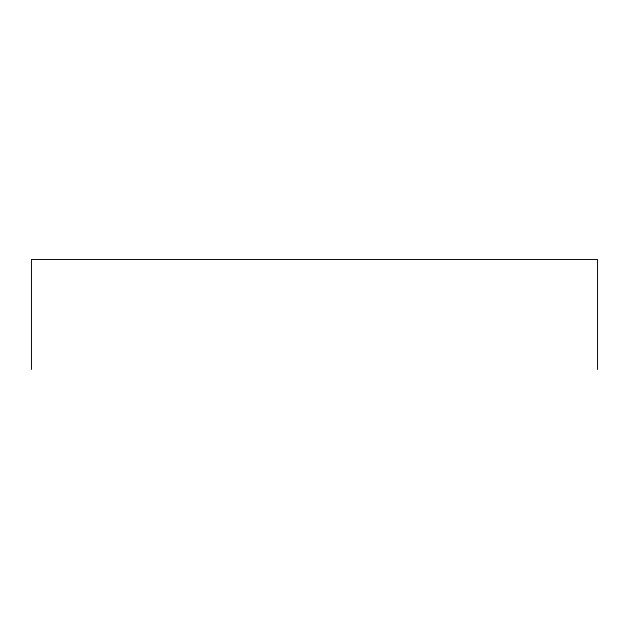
<?xml version="1.0" encoding="UTF-8"?>
<svg xmlns="http://www.w3.org/2000/svg" width="629" height="629" viewBox="0 0 629 629"><rect width="100%" height="100%" fill="white"/><g stroke="black" fill="none" stroke-linecap="round" stroke-linejoin="round"><path stroke-width="0.94" d="M597.55 369.475L597.55 259.525L31.45 259.525L31.45 369.475"/></g></svg>
